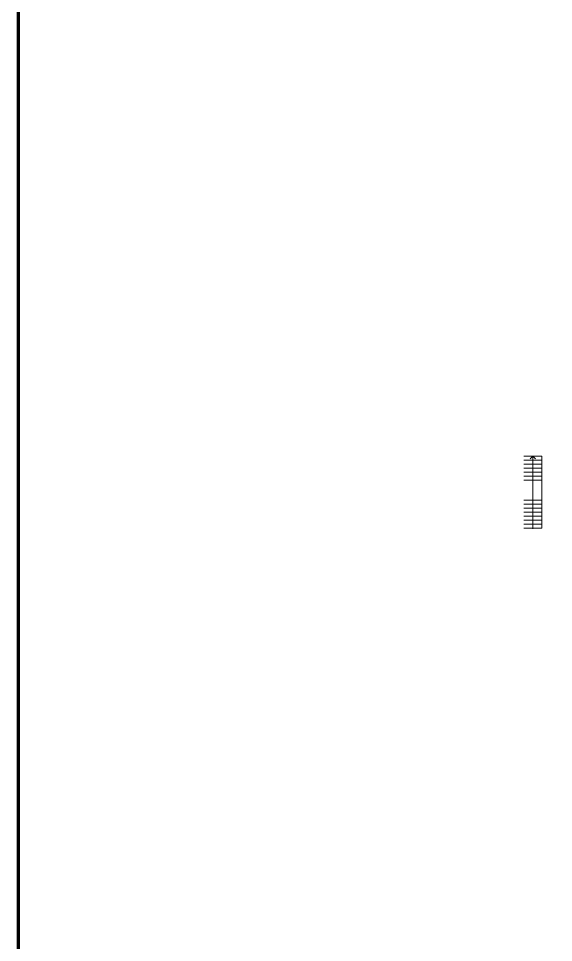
# Model space of a CAD drawing. Header units: inches. Extents: x 2 to 337, y 2 to 182.
# Drawn here: x 1.67 to 28.38, y 88.74 to 134.88 of the extents above; entities that cross this region are included whole.
import ezdxf

# ---------------------------------------------------------------- set-up
doc = ezdxf.new("R2010")
doc.units = ezdxf.units.IN
doc.header["$MEASUREMENT"] = 0
doc.layers.add('IS-SANITARIOS', color=6, linetype='Continuous', lineweight=9)
doc.layers.add('l muro', color=5, linetype='Continuous', lineweight=80)

msp = doc.modelspace()

# ---------------------------------------------------------------- linework, layer by layer
at = {"layer": 'IS-SANITARIOS'}
for p, q in [((26.898, 113.027), (27.798, 113.027)), ((26.898, 112.827), (27.798, 112.827)), ((26.898, 112.627), (27.798, 112.627)), ((27.348, 113.027), (27.221, 112.9)), ((27.348, 110.827), (27.348, 113.027)), ((27.348, 113.027), (27.475, 112.9)), ((27.798, 109.427), (27.798, 113.027)), ((26.898, 112.427), (27.798, 112.427)), ((26.898, 112.227), (27.798, 112.227)), ((26.898, 112.027), (27.798, 112.027)), ((26.898, 111.827), (27.798, 111.827)), ((26.898, 110.827), (27.798, 110.827)), ((27.348, 109.427), (27.348, 110.827)), ((26.898, 110.627), (27.798, 110.627)), ((26.898, 110.427), (27.798, 110.427)), ((26.898, 110.227), (27.798, 110.227)), ((26.898, 110.027), (27.798, 110.027)), ((26.898, 109.827), (27.798, 109.827)), ((26.898, 109.627), (27.798, 109.627)), ((26.898, 109.427), (27.798, 109.427))]:
    msp.add_line(p, q, dxfattribs=at)
msp.add_circle((27.348, 109.427), 0.0188, dxfattribs=at)
at = {"layer": 'l muro'}
msp.add_lwpolyline([(1.672, 181.032), (112.831, 181.032), (112.831, 1.955), (1.672, 1.955)], close=True, dxfattribs=at)

doc.saveas('drawing.dxf')
